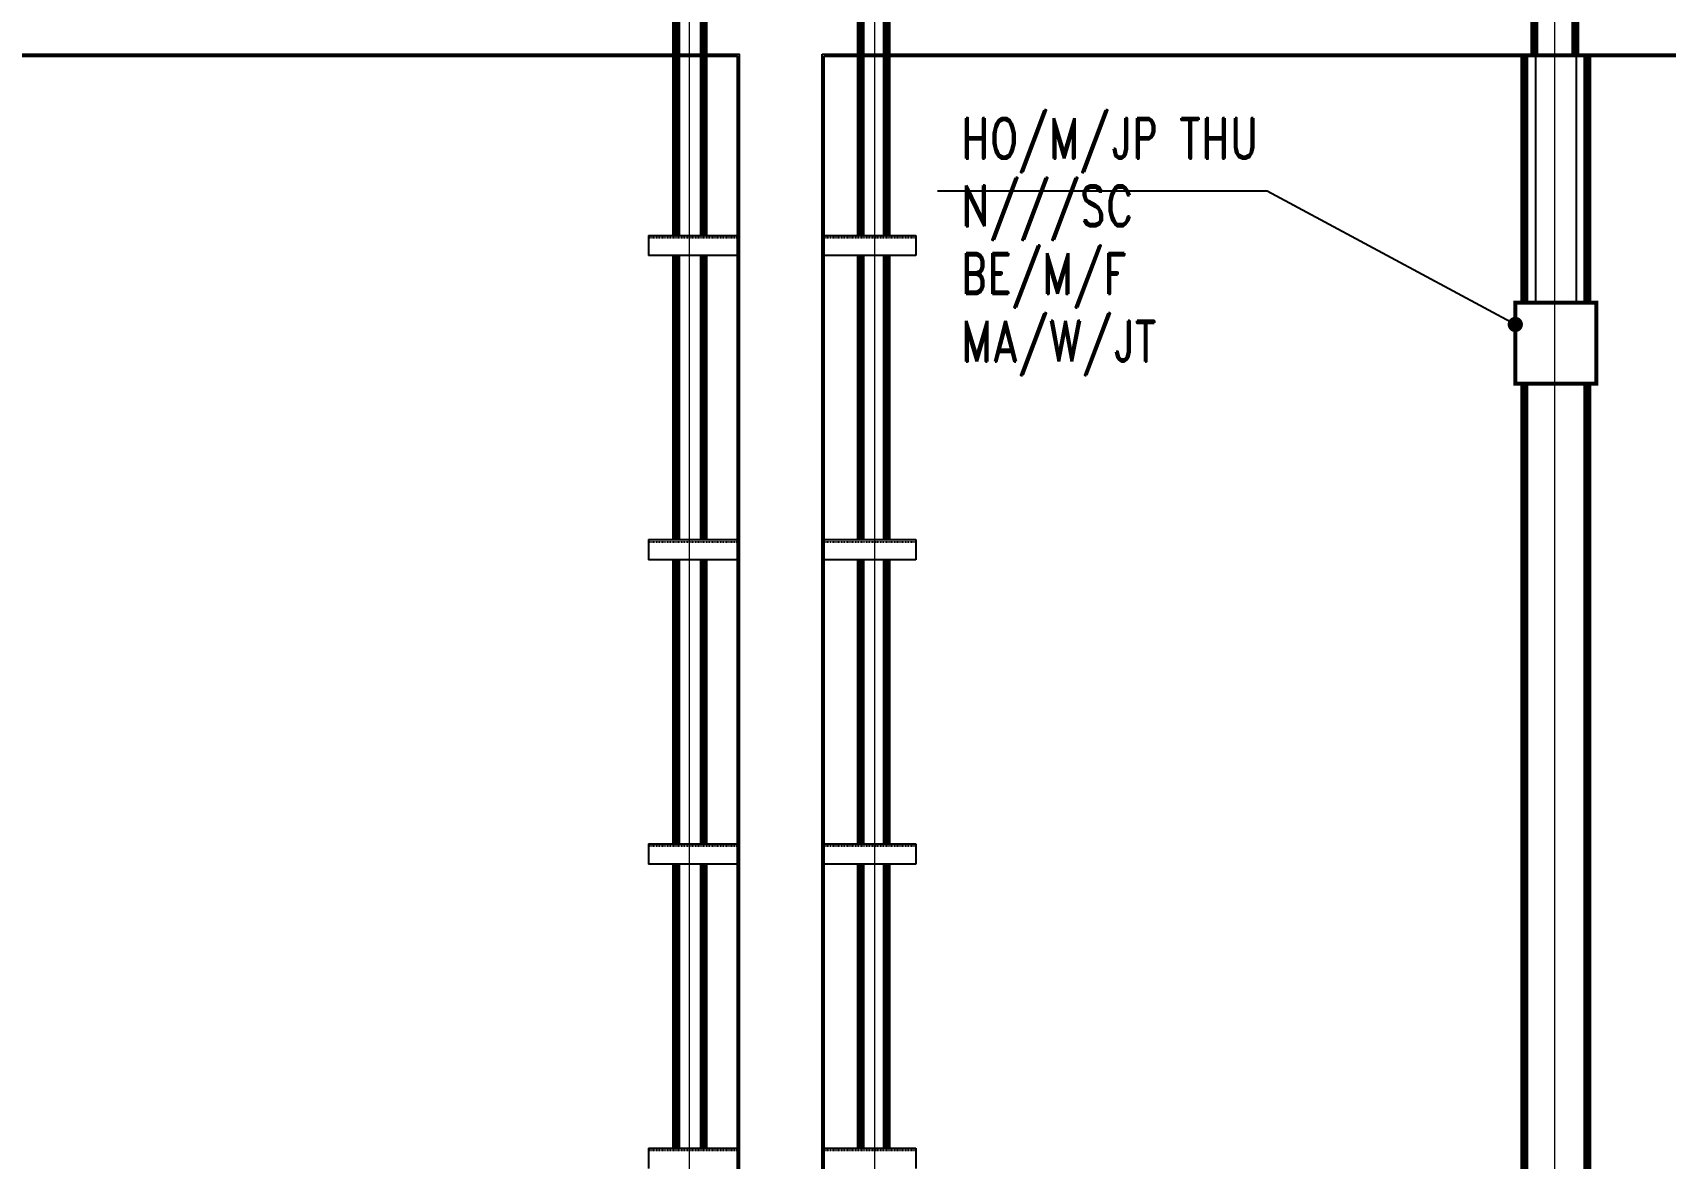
# Model space of a CAD drawing. Header units: millimetres. Extents: x -702765 to 835888, y -645289 to 262.
# Drawn here: x 757828 to 765874, y -314426 to -308877 of the extents above; entities that cross this region are included whole.
import ezdxf

# ---------------------------------------------------------------- set-up
doc = ezdxf.new("R2010")
doc.units = ezdxf.units.MM
doc.header["$LTSCALE"] = 0.01
for name, pattern in [('CENTER', [2, 1.25, -0.25, 0.25, -0.25]), ('DASHED', [19.05, 12.7, -6.35]), ('HIDDEN', [9.525, 6.35, -3.175])]:
    doc.linetypes.add(name, pattern=pattern)
doc.layers.add('duong tam', color=6, linetype='CENTER', lineweight=9)
doc.layers.add('HACTH', color=9, linetype='Continuous')
doc.layers.add('PIPE', color=3, linetype='Continuous')
doc.styles.add('ROMAND', font='romand.shx', dxfattribs={"width": 0.75, "bigfont": 'romandvn.shx'})
doc.styles.add('TUYEN', font='vntimeh.shx', dxfattribs={"width": 0.6, "height": 200})
doc.dimstyles.new('D2', dxfattribs={"dimtxt": 200, "dimasz": 300, "dimexe": 0.18, "dimexo": 6.25, "dimgap": 50, "dimtad": 1, "dimdec": 0, "dimzin": 12, "dimdsep": 46, "dimtxsty": 'TUYEN', "dimcen": 0.09, "dimdle": 80, "dimclrd": 1, "dimclre": 1, "dimclrt": 2, "dimadec": 0, "dimazin": 0, "dimtfac": 0.000899191, "dimtdec": 0, "dimtofl": 0, "dimtmove": 2, "dimatfit": 3, "dimfxl": 0, "dimtolj": 1, "dimtzin": 12, "dimarcsym": 0})

msp = doc.modelspace()

# ---------------------------------------------------------------- linework, layer by layer
for p, q in [((745718.3, -308982), (761307.4, -308982)), ((761309.4, -308982), (761309.4, -331096)), ((761718.3, -308982), (769606.7, -308982)), ((761718.3, -308982), (761718.3, -331096)), ((760864, -309876), (761309.4, -309876)), ((760864, -309876), (760864, -309976)), ((761718.3, -309876), (762180.6, -309876)), ((762180.6, -309876), (762180.6, -309976)), ((761309.4, -309976), (760864, -309976)), ((762180.6, -309976), (761718.3, -309976)), ((760864, -311376), (761309.4, -311376)), ((760864, -311376), (760864, -311476)), ((761718.3, -311376), (762180.6, -311376)), ((762180.6, -311376), (762180.6, -311476)), ((761309.4, -311476), (760864, -311476)), ((762180.6, -311476), (761718.3, -311476)), ((760864, -312876), (761309.4, -312876)), ((760864, -312876), (760864, -312976)), ((761718.3, -312876), (762180.6, -312876)), ((762180.6, -312876), (762180.6, -312976)), ((761309.4, -312976), (760864, -312976)), ((762180.6, -312976), (761718.3, -312976)), ((760864, -314376), (761309.4, -314376)), ((760864, -314376), (760864, -314476)), ((761718.3, -314376), (762180.6, -314376)), ((762180.6, -314376), (762180.6, -314476))]:
    msp.add_line(p, q)
at = {"linetype": 'Continuous'}
for p, q in [((758760.3, -308992), (758820.3, -308992)), ((761728.3, -308992), (777297.4, -308992))]:
    msp.add_line(p, q, dxfattribs=at)
at = {"linetype": 'HIDDEN', "ltscale": 0.2}
for p, q in [((760864, -309886), (761309.4, -309886)), ((761718.3, -309886), (762180.6, -309886)), ((760864, -311386), (761309.4, -311386)), ((761718.3, -311386), (762180.6, -311386)), ((760864, -312886), (761309.4, -312886)), ((761718.3, -312886), (762180.6, -312886)), ((760864, -314386), (761309.4, -314386)), ((761718.3, -314386), (762180.6, -314386))]:
    msp.add_line(p, q, dxfattribs=at)
at = {"linetype": 'HIDDEN', "const_width": 40}
for points in [[(760999.6, -308612.9), (760999.6, -308982)], [(761135.4, -308612.9), (761135.4, -308982)], [(761908.7, -308612.9), (761908.7, -308982)], [(762036.9, -308612.9), (762036.9, -308982)]]:
    msp.add_lwpolyline(points, dxfattribs=at)
at = {"linetype": 'HIDDEN', "ltscale": 300, "const_width": 40}
for points in [[(765229.2, -308984.5), (765229.2, -308615)], [(765431.3, -308984.5), (765431.3, -308615)], [(765179.7, -308982), (765179.7, -310207.2)], [(765489.6, -308982), (765489.6, -310207.2)], [(765179.7, -310607.2), (765179.7, -331096)], [(765489.6, -310607.2), (765489.6, -331096)]]:
    msp.add_lwpolyline(points, dxfattribs=at)
at = {"const_width": 40}
for points in [[(760999.6, -308982), (760999.6, -309876)], [(761135.4, -308982), (761135.4, -309876)], [(761908.7, -308984.4), (761908.7, -309876)], [(762036.9, -308982), (762036.9, -309876)], [(760999.6, -309976), (760999.6, -311376)], [(761135.4, -309976), (761135.4, -311376)], [(761908.7, -309976), (761908.7, -311376)], [(762036.9, -309976), (762036.9, -311376)], [(760999.6, -311476), (760999.6, -312876)], [(761135.4, -311476), (761135.4, -312876)], [(761908.7, -311476), (761908.7, -312876)], [(762036.9, -311476), (762036.9, -312876)], [(760999.6, -312976), (760999.6, -314376)], [(761135.4, -312976), (761135.4, -314376)], [(761908.7, -312976), (761908.7, -314376)], [(762036.9, -312976), (762036.9, -314376)]]:
    msp.add_lwpolyline(points, dxfattribs=at)
at = {"linetype": 'Continuous'}
for points in [[(745718.3, -308982), (761309.4, -308982), (761309.4, -331096), (745718.3, -331096)], [(745728.3, -308992), (761299.4, -308992), (761299.4, -331086), (745728.3, -331086)], [(761718.3, -308982), (777307.4, -308982), (777307.4, -331096), (761718.3, -331096)], [(761728.3, -308992), (777297.4, -308992), (777297.4, -331086), (761728.3, -331086)]]:
    msp.add_lwpolyline(points, close=True, dxfattribs=at)
at = {"const_width": 20}
msp.add_lwpolyline([(765134.9, -310207.2), (765534.9, -310207.2), (765534.9, -310607.2), (765134.9, -310607.2)], close=True, dxfattribs=at)
at = {"layer": 'duong tam', "ltscale": 200}
for p, q in [((761063.5, -308534.3), (761063.5, -331215)), ((761977, -308518.4), (761977, -331225)), ((765328.2, -308493.9), (765328.2, -331096)), ((765328.2, -308517.3), (765328.2, -331096))]:
    msp.add_line(p, q, dxfattribs=at)
at = {"layer": 'PIPE', "linetype": 'DASHED', "ltscale": 25}
for p, q in [((765234.9, -308216.8), (765234.9, -310207.2)), ((765434.9, -308216.8), (765434.9, -310207.2))]:
    msp.add_line(p, q, dxfattribs=at)

# ---------------------------------------------------------------- texts
at = {"layer": 'HACTH', "color": 4, "linetype": 'Continuous', "insert": (762403.7, -309297.5), "char_height": 200, "width": 1833.783, "attachment_point": 1, "style": 'ROMAND'}
msp.add_mtext('HO/M/JP THU N/}/{/SC BE/M/F MA/W/JT', dxfattribs=at)

# ---------------------------------------------------------------- leaders
at = {"layer": 'HACTH', "linetype": 'Continuous'}
msp.add_leader([(765134.9, -310315.1), (763911.7, -309658.6), (762286.8, -309658.6)], dimstyle='D2', override={"dimgap": 50, "dimtad": 0, "dimldrblk": 'DotSmall', "dimfxl": 3, "dimfxlon": 1, "dimarcsym": 1}, dxfattribs=at)

doc.saveas('drawing.dxf')
